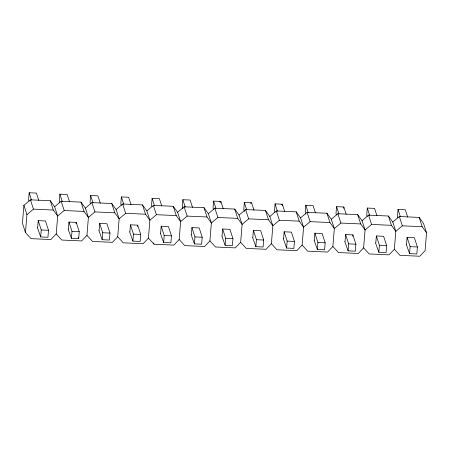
<?xml version="1.0" encoding="UTF-8"?>
<svg xmlns="http://www.w3.org/2000/svg" width="449" height="449" viewBox="0 0 449 449"><rect width="100%" height="100%" fill="white"/><g stroke="black" fill="none" stroke-linecap="round" stroke-linejoin="round"><path stroke-width="0.67" d="M23.904 205.367L22.45 223.265L25.47 232.565L31.048 238.649L50.9 239.547L56.215 233.957L57.668 216.059L54.643 206.759L50.277 200.731L30.431 199.833L23.904 205.367L26.929 214.667L25.47 232.565M38.794 200.394L36.42 193.087L29.157 192.761L28.59 199.732L29.022 201.062M37.654 227.637L38.221 220.661L45.484 220.992L48.503 230.292L47.936 237.263L40.679 236.937L37.402 227.626M40.679 236.937L41.246 229.961L38.221 220.661M69.533 201.786L67.159 194.479L59.897 194.153L59.33 201.124L59.762 202.454M68.394 229.029L68.961 222.053L76.223 222.384L79.248 231.684L78.682 238.655L71.419 238.329L68.141 229.012M71.419 238.329L71.986 231.353L68.961 222.053M76.111 223.776L76.223 222.384M56.215 233.957L61.794 240.041L81.639 240.939L86.954 235.349L88.408 217.451L85.389 208.151L81.016 202.117L61.171 201.219L54.643 206.759M100.273 203.178L97.899 195.871L90.636 195.54L90.069 202.516L90.502 203.846M99.134 230.416L99.7 223.445L106.963 223.77L109.988 233.076L109.421 240.047L102.159 239.715L98.881 230.404M102.159 239.715L102.726 232.745L99.7 223.445M86.954 235.349L92.533 241.433L112.379 242.331L117.694 236.741L119.148 218.843L116.128 209.543L111.756 203.509L91.91 202.611L85.389 208.151M131.013 204.57L128.638 197.263L121.376 196.931L120.809 203.908L121.241 205.232M129.879 231.807L130.446 224.837L137.703 225.162L140.728 234.462L140.161 241.439L132.898 241.107L129.621 231.796M132.898 241.107L133.465 234.137L130.446 224.837M137.59 226.56L137.703 225.162M117.694 236.741L123.273 242.825L143.119 243.723L148.434 238.133L149.887 220.234L146.868 210.929L142.496 204.901L122.65 204.003L116.128 209.543M161.752 205.962L159.378 198.654L152.116 198.323L151.549 205.3L151.981 206.624M160.619 233.199L161.185 226.223L168.442 226.554L171.467 235.854L170.901 242.83L163.638 242.499L160.36 233.188M163.638 242.499L164.205 235.529L161.185 226.223M148.434 238.133L154.013 244.217L173.858 245.115L179.173 239.519L180.627 221.621L177.608 212.321L173.235 206.293L153.39 205.395L146.868 210.929M192.492 207.348L190.118 200.041L182.855 199.715L182.288 206.686L182.939 208.678M191.358 234.591L191.925 227.615L199.188 227.946L202.207 237.246L201.64 244.217L194.378 243.891L191.1 234.58M194.378 243.891L194.945 236.915L191.925 227.615M179.173 239.519L184.752 245.603L204.598 246.501L209.913 240.911L211.367 223.013L208.347 213.713L203.981 207.685L184.129 206.787L177.608 212.321M223.232 208.74L220.857 201.433L213.601 201.107L213.028 208.078L213.46 209.408M220.745 202.83L220.857 201.433L219.578 201.82M222.098 235.983L222.665 229.007L229.927 229.338L232.947 238.638L232.38 245.609L225.117 245.283L221.845 235.966M225.117 245.283L225.684 238.307L222.665 229.007M209.913 240.911L215.492 246.995L235.338 247.893L240.653 242.303L242.106 224.405L239.087 215.105L234.72 209.077L214.869 208.179L208.347 213.713M253.971 210.132L251.597 202.825L244.34 202.499L243.773 209.47L244.419 211.462M252.838 237.369L253.404 230.399L260.667 230.724L263.686 240.03L263.12 247.001L255.857 246.669L252.585 237.358M255.857 246.669L256.424 239.699L253.404 230.399M240.653 242.303L246.232 248.387L266.077 249.285L271.392 243.695L272.852 225.796L269.827 216.497L265.46 210.463L245.609 209.565L239.087 215.105M284.717 211.524L282.342 204.216L275.08 203.885L274.513 210.862L274.945 212.186M282.225 205.608L282.342 204.216L281.057 204.604M283.577 238.761L284.144 231.791L291.407 232.116L294.426 241.416L293.859 248.392L286.597 248.061L283.325 238.75M286.597 248.061L287.164 241.091L284.144 231.791M271.392 243.695L276.971 249.779L296.823 250.677L302.132 245.087L303.591 227.188L300.566 217.888L296.2 211.855L276.348 210.957L269.827 216.497M315.456 212.916L313.082 205.608L305.82 205.277L305.253 212.254L305.898 214.246M314.317 240.153L314.884 233.183L322.146 233.508L325.166 242.808L324.599 249.784L317.342 249.453L314.064 240.142M317.342 249.453L317.909 242.482L314.884 233.183M302.132 245.087L307.711 251.171L327.562 252.069L332.872 246.473L334.331 228.575L331.306 219.275L326.939 213.247L307.094 212.349L300.566 217.888M346.196 214.302L343.822 206.995L336.559 206.669L335.992 213.64L336.424 214.97M343.709 208.392L343.822 206.995M345.056 241.545L345.623 234.569L352.886 234.9L355.905 244.2L355.339 251.171L348.082 250.845L344.804 241.534M348.082 250.845L348.649 243.869L345.623 234.569M352.774 236.292L352.886 234.9M332.872 246.473L338.451 252.562L358.302 253.461L363.611 247.865L365.071 229.967L362.046 220.667L357.679 214.639L337.833 213.741L331.306 219.275M376.936 215.694L374.561 208.387L367.299 208.061L366.732 215.032L367.164 216.362M375.796 242.937L376.363 235.961L383.626 236.292L386.651 245.592L386.084 252.562L378.821 252.237L375.544 242.926M378.821 252.237L379.388 245.261L376.363 235.961M363.611 247.865L369.19 253.949L389.042 254.847L394.357 249.257L395.81 231.358L392.785 222.059L388.419 216.031L368.573 215.133L362.046 220.667M407.675 217.086L405.301 209.778L398.039 209.453L397.472 216.424L397.904 217.754M406.536 244.323L407.103 237.353L414.365 237.678L417.39 246.984L416.824 253.954L409.561 253.629L406.283 244.312M409.561 253.629L410.128 246.653L407.103 237.353M392.785 222.059L399.313 216.519L419.158 217.417L423.53 223.45L426.55 232.75L425.096 250.649L419.781 256.239L399.936 255.341L394.357 249.257M26.929 214.667L33.451 209.133L53.296 210.031L57.668 216.059L64.19 210.525L84.042 211.423L88.408 217.451L94.93 211.911L114.781 212.809L119.148 218.843L125.669 213.303L145.521 214.201L149.887 220.234L156.409 214.695L176.261 215.593L180.627 221.621L187.154 216.087L207 216.985L211.367 223.013L217.894 217.479L237.74 218.377L242.106 224.405L248.634 218.865L268.48 219.763L272.852 225.796L279.373 220.257L299.219 221.155L303.591 227.188L310.113 221.649L329.959 222.547L334.331 228.575L340.853 223.041L360.699 223.939L365.071 229.967L371.592 224.433L391.444 225.331L395.81 231.358L402.332 225.819L422.183 226.717L426.55 232.75M250.318 203.212L251.597 202.825M41.246 229.961L48.503 230.292M71.986 231.353L79.248 231.684M102.726 232.745L109.988 233.076M133.465 234.137L140.728 234.462M164.205 235.529L171.467 235.854M194.945 236.915L202.207 237.246M225.684 238.307L232.947 238.638M256.424 239.699L263.686 240.03M287.164 241.091L294.426 241.416M317.909 242.482L325.166 242.808M348.649 243.869L355.905 244.2M379.388 245.261L386.651 245.592M410.128 246.653L417.39 246.984M419.158 217.417L422.183 226.717M398.039 209.453L400.413 216.76M399.313 216.519L402.332 225.819M388.419 216.031L391.444 225.331M367.299 208.061L369.673 215.368M368.573 215.133L371.592 224.433M357.679 214.639L360.699 223.939M336.559 206.669L338.933 213.977M337.833 213.741L340.853 223.041M326.939 213.247L329.959 222.547M305.82 205.277L308.194 212.585M307.094 212.349L310.113 221.649M296.2 211.855L299.219 221.155M275.08 203.885L277.454 211.193M276.348 210.957L279.373 220.257M265.46 210.463L268.48 219.763M244.34 202.499L246.714 209.806M245.609 209.565L248.634 218.865M234.72 209.077L237.74 218.377M213.601 201.107L215.975 208.415M214.869 208.179L217.894 217.479M203.981 207.685L207 216.985M182.855 199.715L185.229 207.023M184.129 206.787L187.154 216.087M173.235 206.293L176.261 215.593M152.116 198.323L154.49 205.631M153.39 205.395L156.409 214.695M142.496 204.901L145.521 214.201M153.58 242.887L154.013 244.217M121.376 196.931L123.75 204.239M122.65 204.003L125.669 213.303M111.756 203.509L114.781 212.809M90.636 195.54L93.01 202.853M91.91 202.611L94.93 211.911M81.016 202.117L84.042 211.423M78.249 237.325L78.682 238.655M59.897 194.153L62.271 201.461M61.171 201.219L64.19 210.525M50.277 200.731L53.296 210.031M29.157 192.761L31.531 200.069M30.431 199.833L33.451 209.133"/></g></svg>
